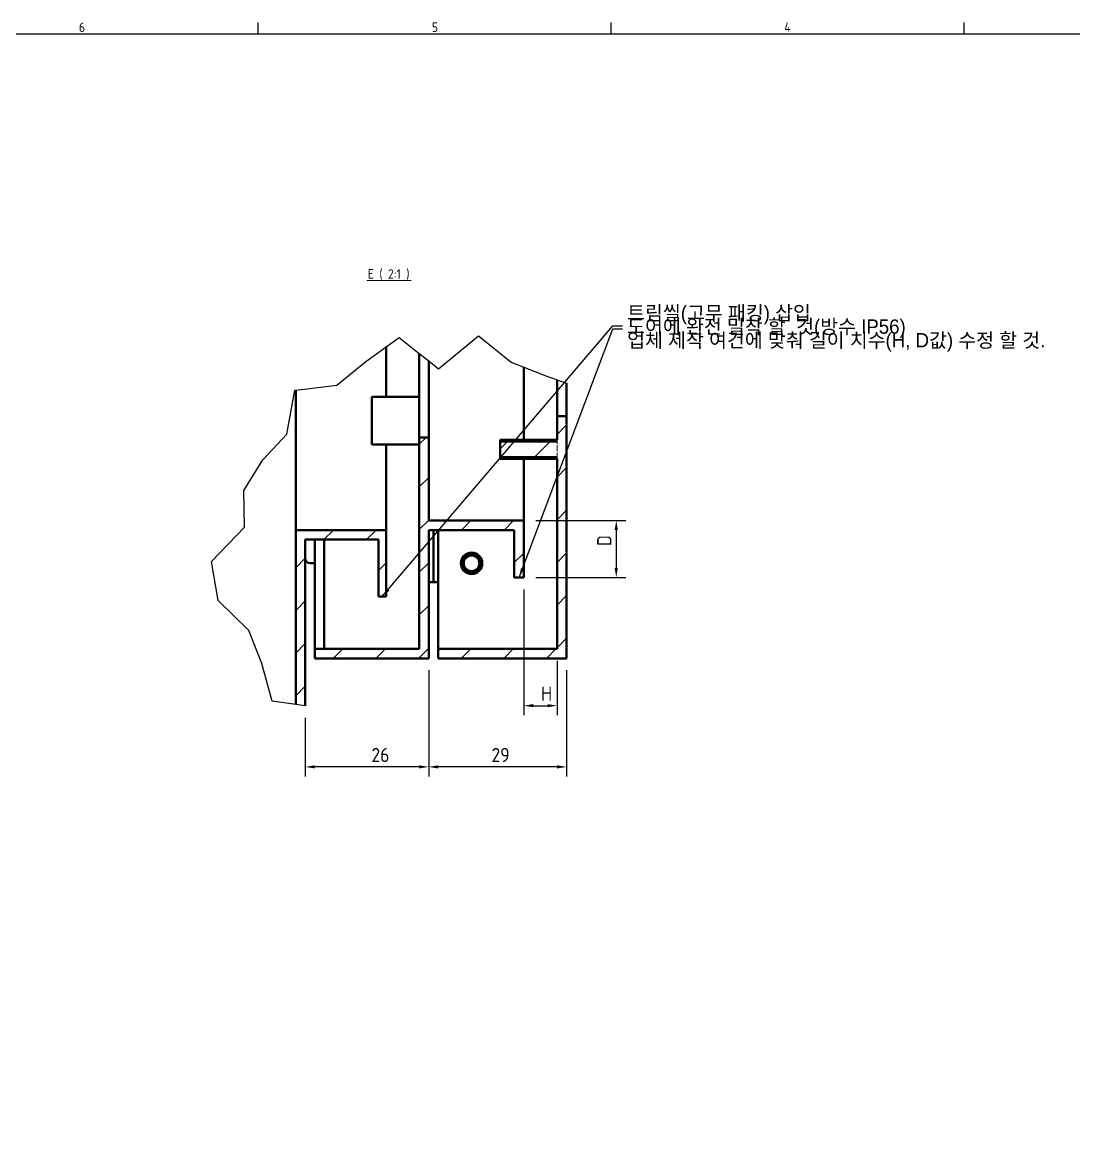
# Model space of a CAD drawing. Header units: millimetres. Extents: x 0 to 2378, y 0 to 1682.
# Drawn here: x 1535.6 to 1978.3, y 1177 to 1646.8 of the extents above; entities that cross this region are included whole.
import ezdxf

# ---------------------------------------------------------------- set-up
doc = ezdxf.new("R2010")
doc.units = ezdxf.units.MM
doc.header["$LTSCALE"] = 2
doc.linetypes.add('DASHED', pattern=[0.2067, 0.1654, -0.0413])
doc.layers.get('0').update_dxf_attribs({"color": 3, "lineweight": 25})
for name, color, linetype, lineweight in [('가려진 것(ISO)', 2, 'DASHED', 18), ('가시적인 것(ISO)', 3, 'Continuous', 40), ('가시적인 좁은 것(ISO)', 3, 'Continuous', 35), ('경계(ISO)', 7, 'Continuous', 25), ('기호(ISO)', 5, 'Continuous', 25), ('끊기 선(JIS)', 7, 'Continuous', 25), ('치수(ISO)', 2, 'Continuous', 25), ('해치(ISO)', 7, 'Continuous', 18)]:
    doc.layers.add(name, color=color, linetype=linetype, lineweight=lineweight)
doc.styles.add('문자 텍스트_PSTEK_POSCO', font='isocp.shx')
doc.styles.add('치수 텍스트_PSTEK_POSCO', font='isocp.shx')
doc.styles.add('텍스트 스타일512', font='isocp.shx')
doc.dimstyles.new('치수_PSTEK_POSCO', dxfattribs={"dimscale": 2, "dimtxt": 3, "dimasz": 2, "dimexe": 2, "dimexo": 2.5, "dimgap": 1, "dimtad": 1, "dimrnd": 1e-08, "dimdsep": 46, "dimtxsty": '치수 텍스트_PSTEK_POSCO', "dimcen": 0.09, "dimdle": 10, "dimclrd": 7, "dimclre": 7, "dimclrt": 2, "dimadec": 1, "dimazin": 2, "dimtfac": 1, "dimtmove": 0, "dimatfit": 3, "dimfxl": 0, "dimtolj": 1, "dimlwd": -1, "dimlwe": -1, "dimarcsym": 0})
doc.dimstyles.new('치수_PSTEK_POSCO$7', dxfattribs={"dimscale": 2, "dimtxt": 3, "dimasz": 2, "dimexe": 2, "dimexo": 2.5, "dimgap": 1, "dimtad": 1, "dimrnd": 1e-08, "dimdsep": 46, "dimtxsty": '치수 텍스트_PSTEK_POSCO', "dimcen": 0.09, "dimdle": 10, "dimclrd": 7, "dimclre": 7, "dimclrt": 2, "dimadec": 1, "dimazin": 2, "dimtfac": 1, "dimtmove": 0, "dimatfit": 3, "dimfxl": 0, "dimtolj": 1, "dimlwd": -1, "dimlwe": -1, "dimarcsym": 0})

# ---------------------------------------------------------------- blocks, each defined once
blk = doc.blocks.new('경계 Default Border')
at = {"layer": '경계(ISO)'}
for p, q in [((817.44, 821), (817.44, 823.4)), ((891.75, 821), (891.75, 823.4)), ((966.06, 821), (966.06, 823.4))]:
    blk.add_line(p, q, dxfattribs=at)
at = {"layer": '경계(ISO)', "flags": 128}
blk.add_lwpolyline([(20, 20), (20, 821), (1169, 821), (1169, 20), (20, 20)], dxfattribs=at)
at = {"layer": '경계(ISO)', "color": 2, "char_height": 2, "attachment_point": 7, "style": '문자 텍스트_PSTEK_POSCO'}
for s, insert in [('6', (779.71, 821.38)), ('5', (854.02, 821.38)), ('4', (928.22, 821.4))]:
    blk.add_mtext(s, dxfattribs=dict(at, insert=insert))
blk = doc.blocks.new('*D33')
at = {"layer": 'Defpoints', "color": 0, "transparency": 16777216}
for p in [(1746.75, 1413.13), (1760.75, 1383.13), (1760.75, 1359.21)]:
    blk.add_point(p, dxfattribs=at)
at = {"layer": '치수(ISO)', "color": 7, "transparency": 16777216}
for p, q in [((1746.75, 1408.13), (1746.75, 1355.21)), ((1760.75, 1378.13), (1760.75, 1355.21)), ((1750.75, 1359.21), (1756.75, 1359.21))]:
    blk.add_line(p, q, dxfattribs=at)
for points in [[(1750.75, 1359.88), (1750.75, 1358.55), (1746.75, 1359.21)], [(1756.75, 1359.88), (1756.75, 1358.55), (1760.75, 1359.21)]]:
    blk.add_solid(points, dxfattribs=at)
at = {"layer": '치수(ISO)', "color": 2, "transparency": 16777216, "insert": (1750.6, 1364.21), "char_height": 6, "attachment_point": 4, "style": '치수 텍스트_PSTEK_POSCO'}
blk.add_mtext('\\A1; H', dxfattribs=at)
blk = doc.blocks.new('*D34')
at = {"layer": 'Defpoints', "color": 0, "transparency": 16777216}
for p in [(1746.75, 1437.13), (1746.75, 1413.13), (1785.67, 1413.13)]:
    blk.add_point(p, dxfattribs=at)
at = {"layer": '치수(ISO)', "color": 7, "transparency": 16777216}
for p, q in [((1751.75, 1437.13), (1789.67, 1437.13)), ((1785.67, 1433.13), (1785.67, 1417.13)), ((1751.75, 1413.13), (1789.67, 1413.13))]:
    blk.add_line(p, q, dxfattribs=at)
for points in [[(1785.01, 1433.13), (1786.34, 1433.13), (1785.67, 1437.13)], [(1785.01, 1417.13), (1786.34, 1417.13), (1785.67, 1413.13)]]:
    blk.add_solid(points, dxfattribs=at)
at = {"layer": '치수(ISO)', "color": 2, "transparency": 16777216, "insert": (1780.63, 1422.91), "char_height": 6, "attachment_point": 4, "rotation": 90, "style": '치수 텍스트_PSTEK_POSCO'}
blk.add_mtext('\\A1; D', dxfattribs=at)
blk = doc.blocks.new('*D35')
at = {"layer": 'Defpoints', "color": 0, "transparency": 16777216}
for p in [(1706.75, 1379.13), (1654.75, 1359.16), (1654.75, 1333.45)]:
    blk.add_point(p, dxfattribs=at)
at = {"layer": '치수(ISO)', "color": 7, "transparency": 16777216}
for p, q in [((1706.75, 1374.13), (1706.75, 1329.45)), ((1654.75, 1354.16), (1654.75, 1329.45)), ((1702.75, 1333.45), (1658.75, 1333.45))]:
    blk.add_line(p, q, dxfattribs=at)
for points in [[(1658.75, 1334.11), (1658.75, 1332.78), (1654.75, 1333.45)], [(1702.75, 1334.11), (1702.75, 1332.78), (1706.75, 1333.45)]]:
    blk.add_solid(points, dxfattribs=at)
at = {"layer": '치수(ISO)', "color": 2, "transparency": 16777216, "insert": (1682.59, 1338.45), "char_height": 6, "attachment_point": 4, "style": '치수 텍스트_PSTEK_POSCO'}
blk.add_mtext('\\A1;26', dxfattribs=at)
blk = doc.blocks.new('*D36')
at = {"layer": 'Defpoints', "color": 0, "transparency": 16777216}
for p in [(1706.75, 1379.13), (1764.75, 1379.13), (1706.75, 1333.45)]:
    blk.add_point(p, dxfattribs=at)
at = {"layer": '치수(ISO)', "color": 7, "transparency": 16777216}
for p, q in [((1706.75, 1374.13), (1706.75, 1329.45)), ((1764.75, 1374.13), (1764.75, 1329.45)), ((1760.75, 1333.45), (1710.75, 1333.45))]:
    blk.add_line(p, q, dxfattribs=at)
for points in [[(1710.75, 1334.11), (1710.75, 1332.78), (1706.75, 1333.45)], [(1760.75, 1334.11), (1760.75, 1332.78), (1764.75, 1333.45)]]:
    blk.add_solid(points, dxfattribs=at)
at = {"layer": '치수(ISO)', "color": 2, "transparency": 16777216, "insert": (1733.14, 1338.45), "char_height": 6, "attachment_point": 4, "style": '치수 텍스트_PSTEK_POSCO'}
blk.add_mtext('\\A1;29', dxfattribs=at)

msp = doc.modelspace()

# ---------------------------------------------------------------- hatches: boundary and pattern name
at = {"layer": '해치(ISO)'}
h = msp.add_hatch(dxfattribs=at)
h.set_pattern_fill('ANSI31', color=256, scale=101.6, style=0)
h.set_pattern_definition([(45, (0, 0), (-8.980256, 8.980256), [])])
h.paths.add_polyline_path([(1658.7485, 1379.1262), (1706.7485, 1379.1262), (1706.7485, 1433.1262), (1742.7485, 1433.1262), (1742.7485, 1413.1262), (1746.7485, 1413.1262), (1746.7485, 1437.1262), (1706.7485, 1437.1262), (1706.7485, 1472.1262), (1702.7485, 1472.1262), (1702.7485, 1383.1262), (1658.7485, 1383.1262)])
h.paths.add_polyline_path([(1654.7485, 1359.1555), (1650.7485, 1359.7118), (1650.7485, 1433.1262), (1688.7485, 1433.1262), (1688.7485, 1405.1262), (1685.5485, 1405.1262), (1685.5485, 1429.1262), (1654.7485, 1429.1262)])
h.paths.add_polyline_path([(1760.7485, 1463.1262), (1760.7485, 1383.1262), (1710.7485, 1383.1262), (1710.7485, 1379.1262), (1764.7485, 1379.1262), (1764.7485, 1481.1262), (1760.7485, 1481.1262), (1760.7485, 1471.1262), (1736.7485, 1471.1262), (1736.7485, 1463.1262)])

# ---------------------------------------------------------------- linework, layer by layer
at = {"layer": '가려진 것(ISO)', "ltscale": 7.618686}
msp.add_line((1760.7485, 1463.1262), (1760.7485, 1471.1262), dxfattribs=at)
at = {"layer": '가시적인 것(ISO)'}
for p, q in [((1688.7485, 1510.1744), (1688.7485, 1489.1262)), ((1702.7485, 1472.1262), (1702.7485, 1507.4313)), ((1706.7485, 1504.2829), (1706.7485, 1472.1262)), ((1746.7485, 1501.7412), (1746.7485, 1471.1262)), ((1760.7485, 1481.1262), (1760.7485, 1496.3743)), ((1764.7485, 1494.9585), (1764.7485, 1481.1262)), ((1650.7485, 1492.0132), (1650.7485, 1433.1262)), ((1682.7485, 1489.1262), (1682.7485, 1469.1262)), ((1702.7485, 1489.1262), (1682.7485, 1489.1262)), ((1760.7485, 1481.1262), (1760.7485, 1471.1262)), ((1764.7485, 1481.1262), (1760.7485, 1481.1262)), ((1764.7485, 1379.1262), (1764.7485, 1481.1262)), ((1702.7485, 1472.1262), (1702.7485, 1383.1262)), ((1706.7485, 1472.1262), (1702.7485, 1472.1262)), ((1706.7485, 1437.1262), (1706.7485, 1472.1262)), ((1760.7485, 1471.1262), (1736.7485, 1471.1262)), ((1736.7485, 1471.1262), (1736.7485, 1463.1262)), ((1702.7485, 1469.1262), (1682.7485, 1469.1262)), ((1688.7485, 1469.1262), (1688.7485, 1433.1262)), ((1736.7485, 1463.1262), (1760.7485, 1463.1262)), ((1746.7485, 1463.1262), (1746.7485, 1437.1262)), ((1760.7485, 1463.1262), (1760.7485, 1383.1262)), ((1650.7485, 1433.1262), (1650.7485, 1359.7118)), ((1688.7485, 1433.1262), (1650.7485, 1433.1262)), ((1688.7485, 1405.1262), (1688.7485, 1433.1262)), ((1746.7485, 1437.1262), (1706.7485, 1437.1262)), ((1706.7485, 1433.1262), (1742.7485, 1433.1262)), ((1706.7485, 1379.1262), (1706.7485, 1433.1262)), ((1708.7485, 1433.1262), (1708.7485, 1411.5262)), ((1710.7485, 1433.1262), (1710.7485, 1383.1262)), ((1742.7485, 1433.1262), (1742.7485, 1413.1262)), ((1746.7485, 1413.1262), (1746.7485, 1437.1262)), ((1654.7485, 1359.1555), (1654.7485, 1429.1262)), ((1654.7485, 1429.1262), (1685.5485, 1429.1262)), ((1658.7485, 1383.1262), (1658.7485, 1429.1262)), ((1662.7485, 1383.1262), (1662.7485, 1429.1262)), ((1685.5485, 1429.1262), (1685.5485, 1405.1262)), ((1658.7485, 1419.1262), (1656.7485, 1419.1262)), ((1708.7485, 1411.1262), (1706.7485, 1411.1262)), ((1708.7485, 1411.5262), (1708.7485, 1411.1262)), ((1710.7485, 1411.1262), (1709.1485, 1411.1262)), ((1742.7485, 1413.1262), (1746.7485, 1413.1262)), ((1685.5485, 1405.1262), (1688.7485, 1405.1262)), ((1658.7485, 1383.1262), (1658.7485, 1379.1262)), ((1702.7485, 1383.1262), (1658.7485, 1383.1262)), ((1710.7485, 1383.1262), (1710.7485, 1379.1262)), ((1760.7485, 1383.1262), (1710.7485, 1383.1262)), ((1658.7485, 1379.1262), (1706.7485, 1379.1262)), ((1710.7485, 1379.1262), (1764.7485, 1379.1262))]:
    msp.add_line(p, q, dxfattribs=at)
for radius in [4.5, 4.2, 4, 3.3]:
    msp.add_circle((1724.7485, 1419.1262), radius, dxfattribs=at)
for centre, radius in [((1656.7485, 1421.1262), 2), ((1709.1485, 1411.5262), 0.4)]:
    msp.add_arc(centre, radius, 180, 270, dxfattribs=at)
at = {"layer": '가시적인 좁은 것(ISO)'}
for p, q in [((1760.7485, 1470.2902), (1736.7485, 1470.2902)), ((1736.7485, 1463.9622), (1760.7485, 1463.9622))]:
    msp.add_line(p, q, dxfattribs=at)
at = {"layer": '기호(ISO)', "color": 7, "lineweight": 18}
msp.add_line((1680.6619, 1538.0917), (1699.3317, 1538.0917), dxfattribs=at)
at = {"layer": '끊기 선(JIS)'}
for p, q in [((1688.7485, 1510.1744), (1694.2692, 1514.1054)), ((1694.2692, 1514.1054), (1702.7485, 1507.4313)), ((1710.8871, 1501.0254), (1727.6409, 1514.8757)), ((1727.6409, 1514.8757), (1741.4566, 1503.8491)), ((1680.2245, 1504.1051), (1688.7485, 1510.1744)), ((1667.9826, 1494.1731), (1680.2245, 1504.1051)), ((1702.7485, 1507.4313), (1706.7485, 1504.2829)), ((1706.7485, 1504.2829), (1710.8871, 1501.0254)), ((1741.4566, 1503.8491), (1746.7485, 1501.7412)), ((1746.7485, 1501.7412), (1756.0273, 1498.0453)), ((1650.7485, 1492.0132), (1667.9826, 1494.1731)), ((1756.0273, 1498.0453), (1760.7485, 1496.3743)), ((1760.7485, 1496.3743), (1764.7485, 1494.9585)), ((1646.9991, 1473.4687), (1650.3821, 1491.9673)), ((1650.3821, 1491.9673), (1650.7485, 1492.0132)), ((1636.8171, 1462.6245), (1646.9991, 1473.4687)), ((1628.8455, 1449.7209), (1636.8171, 1462.6245)), ((1629.146, 1434.2734), (1628.8455, 1449.7209)), ((1615.2452, 1419.8602), (1629.146, 1434.2734)), ((1618.1165, 1403.5022), (1615.2452, 1419.8602)), ((1631.0108, 1390.7876), (1618.1165, 1403.5022)), ((1636.4731, 1376.8972), (1631.0108, 1390.7876)), ((1640.8462, 1361.0889), (1636.4731, 1376.8972)), ((1650.7485, 1359.7118), (1640.8462, 1361.0889)), ((1654.7485, 1359.1555), (1650.7485, 1359.7118))]:
    msp.add_line(p, q, dxfattribs=at)

# ---------------------------------------------------------------- block references
at = {"xscale": 2, "yscale": 2, "zscale": 2}
msp.add_blockref('경계 Default Border', (0, 0), dxfattribs=at)

# ---------------------------------------------------------------- texts
at = {"layer": '기호(ISO)', "color": 7, "insert": (1681.0779, 1538.534), "char_height": 4, "attachment_point": 7, "style": '텍스트 스타일512'}
msp.add_mtext('E ( 2:1 )', dxfattribs=at)
at = {"layer": '기호(ISO)', "color": 2, "insert": (1790.2643, 1517.8658), "char_height": 6, "width": 190.194569, "attachment_point": 4, "line_spacing_factor": 0.575154, "style": '치수 텍스트_PSTEK_POSCO'}
msp.add_mtext('{\\fGulim|b0|i0;\\H6.0000;트림씰(고무 패킹) 삽입 \\P도어에 완전 밀착 할  것(방수 IP56)\\P업체 제작 여건에 맞춰 길이 치수(H, D값) 수정 할 것.\\P}', dxfattribs=at)
at = {"layer": '기호(ISO)', "color": 2, "insert": (1790.2637, 1519.1264), "char_height": 6, "attachment_point": 4, "style": '치수 텍스트_PSTEK_POSCO'}
msp.add_mtext('{ }', dxfattribs=at)

# ---------------------------------------------------------------- dimensions: what is measured, and where the dimension line sits
at = {"layer": '치수(ISO)', "color": 7}
for base, p1, p2, angle, text, picture, middle in [((1785.6726, 1413.1262), (1746.7485, 1437.1262), (1746.7485, 1413.1262), 90, ' D', '*D34', (1785.6726, 1426.2339)), ((1760.7485, 1359.2139), (1746.7485, 1413.1262), (1760.7485, 1383.1262), 180, ' H', '*D33', (1753.7485, 1359.2139))]:
    dim = msp.add_linear_dim(base=base, p1=p1, p2=p2, angle=angle, text=text, dimstyle='치수_PSTEK_POSCO', override={"dimdec": 2, "dimlfac": 0.5, "dimtp": 0, "dimtm": 0, "dimtdec": 2, "dimtofl": 0, "dimatfit": 1}, dxfattribs=at)
    dim.commit()
    dim.dimension.update_dxf_attribs({"geometry": picture, "text_midpoint": middle, "dimtype": 160})
for base, p1, p2, picture, middle in [((1654.7485, 1333.4463), (1706.7485, 1379.1262), (1654.7485, 1359.1555), '*D35', (1686.1135, 1333.4463)), ((1706.7485, 1333.4463), (1764.7485, 1379.1262), (1706.7485, 1379.1262), '*D36', (1736.7337, 1333.4463))]:
    dim = msp.add_linear_dim(base=base, p1=p1, p2=p2, angle=180, dimstyle='치수_PSTEK_POSCO', override={"dimdec": 2, "dimlfac": 0.5, "dimtp": 0, "dimtm": 0, "dimtdec": 2, "dimtofl": 0, "dimatfit": 1}, dxfattribs=at)
    dim.commit()
    dim.dimension.update_dxf_attribs({"geometry": picture, "text_midpoint": middle, "dimtype": 160})

# ---------------------------------------------------------------- leaders
at = {"layer": '기호(ISO)', "color": 7, "annotation_type": 0, "has_hookline": 1, "hookline_direction": 0}
for points, text_width in [([(1687.1485, 1405.1262), (1784.2637, 1519.1264), (1788.2637, 1519.1264)], 2.4), ([(1744.7485, 1413.1262), (1784.2643, 1517.8658), (1788.2643, 1517.8658)], 179.9281)]:
    msp.add_leader(points, dimstyle='치수_PSTEK_POSCO$7', override={"dimtad": 0}, dxfattribs=dict(at, text_width=text_width))

doc.saveas('drawing.dxf')
